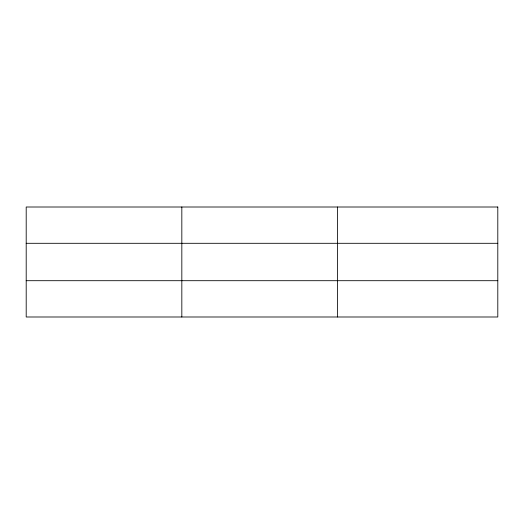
<?xml version="1.0" encoding="UTF-8"?>
<svg xmlns="http://www.w3.org/2000/svg" width="524" height="524" viewBox="0 0 524 524"><rect width="100%" height="100%" fill="white"/><g stroke="black" fill="none" stroke-linecap="round" stroke-linejoin="round"><path stroke-width="0.79" d="M181.828 207.006L181.828 316.994M337.456 207.006L337.456 316.994M26.2 243.3L497.8 243.3M26.2 280.7L497.8 280.7M497.8 207.006L497.8 316.994L26.2 316.994L26.2 207.006L497.8 207.006"/></g></svg>
